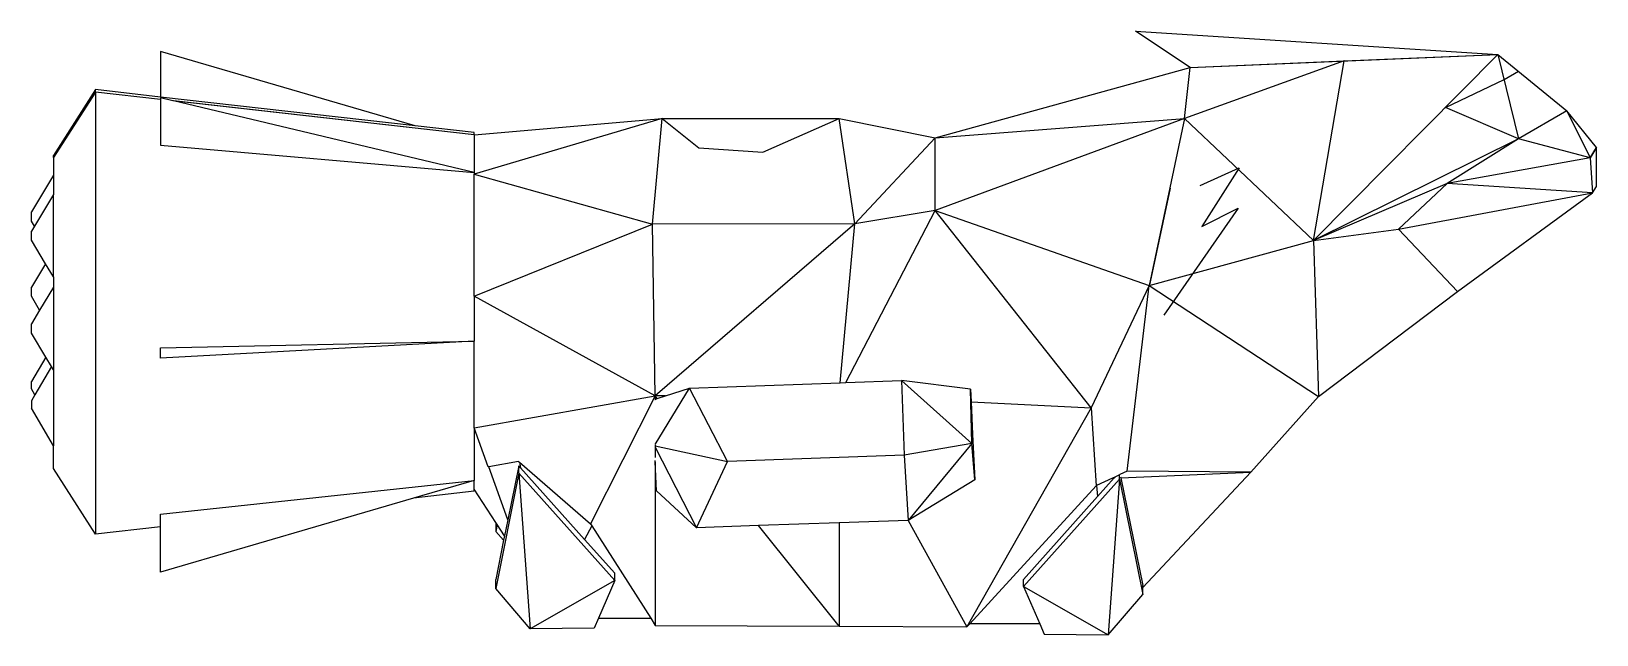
# Model space of a CAD drawing. Extents: x -1174 to 1174, y -483 to 422.
import ezdxf

# ---------------------------------------------------------------- set-up
doc = ezdxf.new("R2010")
doc.units = 0
doc.header["$MEASUREMENT"] = 0
doc.layers.get('0').update_dxf_attribs({"linetype": 'CONTINUOUS'})

msp = doc.modelspace()

# ---------------------------------------------------------------- linework, layer by layer
for p, q in [((564.2, 367.7), (482, 422.1)), ((482, 422.1), (1025.9, 387.4)), ((-980.4, 391.8), (-980.4, 323.5)), ((-598.2, 280.1), (-980.4, 391.8)), ((795, 377.6), (555.9, 291.4)), ((564.2, 367.7), (1025.9, 387.4)), ((564.2, 367.7), (1025.9, 387.4)), ((564.2, 367.7), (795, 377.6)), ((749.4, 108.3), (1025.9, 387.4)), ((749.4, 108.3), (795, 377.6)), ((795, 377.6), (1025.9, 387.4)), ((1025.9, 387.4), (1129.1, 302.7)), ((1025.9, 387.4), (1056.8, 260.9)), ((181.9, 262.4), (564.2, 367.7)), ((555.9, 291.4), (564.2, 367.7)), ((1035, 349.9), (1056.6, 362.2)), ((-1077.9, 334.6), (-1140.9, 235.7)), ((-1077.9, 330.9), (-1113.9, 275)), ((-1077.9, 330.7), (-1113.9, 275)), ((-1077.9, 330.9), (-1077.9, 334.6)), ((-980.4, 323.5), (-1077.9, 334.6)), ((-1077.9, 330.9), (-1077.9, 330.8)), ((-980.4, 319.9), (-1077.9, 330.9)), ((-1077.9, 330.7), (-1077.9, 330.8)), ((-980.4, 319.8), (-1077.9, 330.7)), ((-1077.9, 330.7), (-1077.9, -332.4)), ((947.1, 307.9), (1035, 349.9)), ((-598.2, 280.1), (-980.4, 323.5)), ((-980.4, 322.3), (-980.4, 319.9)), ((-961.5, 317.8), (-980.4, 322.3)), ((-980.4, 319.9), (-980.4, 319.8)), ((-980.4, 319.8), (-980.4, 251.1)), ((-509.9, 267), (-961.5, 317.8)), ((-960.6, 317.6), (-961.5, 317.8)), ((-509.9, 267), (-960.6, 317.6)), ((-509.9, 210.2), (-960.6, 317.6)), ((1056.8, 260.9), (947.1, 307.9)), ((-509.9, 267), (-227.5, 291.1)), ((-227.5, 291.1), (-509.9, 207.9)), ((-242, 132.8), (-227.5, 291.1)), ((-227.5, 291.1), (-172.7, 247.2)), ((-227.5, 291.1), (37.5, 291.1)), ((-76.9, 240.9), (37.5, 291.1)), ((61.1, 133.2), (37.5, 291.1)), ((37.5, 291.1), (181.9, 262.4)), ((555.9, 291.4), (181.9, 153.2)), ((181.9, 262.4), (555.9, 291.4)), ((555.9, 291.4), (502.7, 40.6)), ((555.9, 291.4), (749.4, 108.3)), ((1129.1, 302.7), (1056.8, 260.9)), ((1129.1, 302.7), (1164, 232.5)), ((1173.9, 247.6), (1129.1, 302.7)), ((-1113.9, 275), (-1140.9, 232.9)), ((-1113.9, 275), (-1140.9, 233)), ((-509.9, 270.1), (-598.2, 280.1)), ((-509.9, 267), (-509.9, 270.1)), ((-509.9, 267), (-509.9, 210.2)), ((181.9, 262.4), (61.1, 133.2)), ((181.9, 153.2), (181.9, 262.4)), ((1056.8, 260.9), (749.4, 108.3)), ((1056.8, 260.9), (949.9, 194)), ((1164, 232.5), (1056.8, 260.9)), ((1164, 232.5), (1056.8, 260.9)), ((-1140.9, 233), (-1140.9, 235.7)), ((-980.4, 251.1), (-509.9, 210.2)), ((-172.7, 247.2), (-76.9, 240.9)), ((1164, 232.5), (1173.9, 247.6)), ((1173.9, 247.6), (1164, 232.5)), ((1173.9, 189.5), (1173.9, 247.6)), ((-1140.9, 233), (-1140.9, 232.9)), ((-1140.9, 232.9), (-1140.9, 206.2)), ((579.1, 191), (637.5, 217.2)), ((637.5, 217.2), (581.9, 129.2)), ((1164, 232.5), (949.9, 194)), ((1164, 232.5), (1167.5, 179.7)), ((-1140.9, 206.2), (-1173.9, 151.1)), ((-1140.9, 206.2), (-1140.9, 177.5)), ((-509.9, 210.2), (-509.9, 207.9)), ((-509.9, 207.9), (-242, 132.8)), ((-509.9, 24.6), (-509.9, 207.9)), ((949.9, 194), (749.4, 108.3)), ((876.7, 125.3), (949.9, 194)), ((1167.5, 179.7), (949.9, 194)), ((1167.5, 179.7), (1173.9, 189.5)), ((-1140.9, 177.5), (-1169.4, 129.9)), ((-1140.9, 53.6), (-1140.9, 177.5)), ((534, 186.9), (502.7, 39.3)), ((876.7, 125.3), (1167.5, 179.7)), ((965.4, 31.9), (1167.5, 179.7)), ((-1173.9, 137.4), (-1173.9, 151.1)), ((47.5, -104.8), (181.9, 153.2)), ((181.9, 153.2), (61.1, 133.2)), ((415.6, -142.8), (181.9, 153.2)), ((181.9, 153.2), (502.7, 40.6)), ((636.4, 156.6), (524.6, -3.8)), ((581.9, 129.2), (636.4, 156.6)), ((-1169.4, 129.9), (-1173.9, 137.4)), ((-1169.4, 129.9), (-1173.9, 122.4)), ((-1173.9, 108.8), (-1173.9, 122.4)), ((-509.9, 24.6), (-242, 132.8)), ((61.1, 133.2), (-242, 132.8)), ((-238.4, -124.9), (-242, 132.8)), ((61.1, 133.2), (-238.4, -124.9)), ((39.3, -105.1), (61.1, 133.2)), ((749.4, 108.3), (876.7, 125.3)), ((876.7, 125.3), (965.4, 31.9)), ((-1152.9, 73.5), (-1173.9, 108.8)), ((502.7, 40.6), (749.4, 108.3)), ((749.4, 108.3), (756.9, -125.7)), ((-1152.9, 73.5), (-1173.9, 38.3)), ((-1140.9, 53.6), (-1152.9, 73.5)), ((-1140.9, 53.6), (-1140.9, 38.2)), ((-1173.9, 24.7), (-1173.9, 38.3)), ((-1161.5, 3.9), (-1173.9, 24.7)), ((-1140.9, 38.2), (-1161.5, 3.9)), ((-1140.9, 38.2), (-1140.9, -85.7)), ((-238.4, -124.9), (-509.9, 24.6)), ((-509.9, 24.6), (-509.9, -42.8)), ((502.7, 40.6), (415.6, -142.8)), ((469.6, -237.8), (502.7, 40.6)), ((502.7, 40.6), (756.9, -125.7)), ((756.9, -125.7), (965.4, 31.9)), ((-1161.5, 3.9), (-1173.9, -16.9)), ((-1173.9, -30.6), (-1173.9, -16.9)), ((-1152.4, -66.5), (-1173.9, -30.6)), ((-980.4, -52.5), (-509.9, -42.8)), ((-509.9, -42.8), (-980.4, -68.3)), ((-509.9, -172.5), (-509.9, -42.8)), ((-1152.4, -66.5), (-1173.9, -103.3)), ((-1143.9, -80.7), (-1152.4, -66.5)), ((-980.4, -68.3), (-980.4, -52.5)), ((-1143.9, -80.7), (-1168.8, -123.2)), ((-1140.9, -85.7), (-1143.9, -80.7)), ((-1140.9, -85.7), (-1140.9, -199.5)), ((-1173.9, -114.4), (-1173.9, -103.3)), ((-1168.8, -123.2), (-1173.9, -114.4)), ((-238.4, -197.7), (-186.6, -113.1)), ((-222.7, -124.8), (-186.6, -113.1)), ((-186.6, -113.1), (39.3, -105.1)), ((-129.6, -223.3), (-186.6, -113.1)), ((39.3, -105.1), (47.5, -104.8)), ((47.5, -104.8), (131, -101.8)), ((131, -101.8), (135.1, -213.9)), ((236.9, -196.4), (131, -101.8)), ((234.7, -114.5), (131, -101.8)), ((236.9, -196.4), (234.7, -114.5)), ((234.7, -114.5), (235.6, -133.8)), ((-1168.8, -123.2), (-1173.9, -132)), ((-1173.9, -132), (-1173.9, -143)), ((-509.9, -172.5), (-238.4, -124.9)), ((-238.4, -124.9), (-335.1, -316.7)), ((-238.6, -130), (-238.4, -130)), ((-222.7, -124.8), (-238.4, -124.9)), ((-238.4, -124.9), (-238.4, -130)), ((-235.2, -128.9), (-238.4, -124.9)), ((-238.4, -130), (-235.2, -128.9)), ((-235.2, -128.9), (-222.7, -124.8)), ((235.6, -133.8), (415.6, -142.8)), ((235.6, -133.8), (237.9, -182.5)), ((756.9, -125.7), (655.2, -239.2)), ((-1140.9, -199.5), (-1173.9, -143)), ((415.6, -142.8), (229.2, -471.3)), ((415.6, -142.8), (423, -259.6)), ((-488.7, -231.2), (-509.9, -172.5)), ((-509.9, -172.5), (-509.9, -251.7)), ((236.9, -196.4), (237.9, -182.5)), ((237.9, -182.5), (241.2, -250.5)), ((-1140.9, -233.5), (-1140.9, -199.5)), ((-238.3, -198.5), (-238.3, -217.2)), ((-238.2, -199.7), (-129.6, -223.3)), ((-238.2, -201.9), (-176.2, -322.7)), ((236.9, -196.4), (135.1, -213.9)), ((236.9, -196.4), (141.4, -311.5)), ((241.2, -250.5), (236.9, -196.4)), ((-1077.9, -332.4), (-1140.9, -233.5)), ((-487.5, -231), (-488.7, -231.2)), ((-443.1, -223.1), (-487.5, -231)), ((-459.2, -310.7), (-487.5, -231)), ((-442.8, -229.8), (-459.2, -310.7)), ((-443.1, -223.1), (-441.6, -224.4)), ((-442.8, -240.6), (-442.8, -229.8)), ((-440.4, -232.5), (-442.8, -229.8)), ((-441.6, -224.4), (-440.4, -232.5)), ((-441.6, -224.4), (-335.1, -316.7)), ((-344.2, -340.2), (-440.4, -232.5)), ((-238.3, -223.7), (-238.4, -221.9)), ((-238.3, -223.7), (-238, -469)), ((-236.2, -267.4), (-238.3, -223.7)), ((-176.2, -322.7), (-129.6, -223.3)), ((135.1, -213.9), (-129.6, -223.3)), ((135.1, -213.9), (141.4, -311.5)), ((-980.4, -302.2), (-509.9, -251.7)), ((-509.9, -251.7), (-600.6, -278.2)), ((-509.9, -264.8), (-509.9, -251.7)), ((-442.8, -240.6), (-477.4, -413.5)), ((-298.8, -401.7), (-442.8, -240.6)), ((-442.8, -240.6), (-425.6, -474)), ((241.2, -250.5), (141.4, -311.5)), ((314.3, -410.7), (458.4, -249.6)), ((447.8, -248), (423.8, -259.2)), ((425.2, -275.9), (450.2, -247.9)), ((458.4, -249.6), (441.2, -483)), ((452, -246.1), (447.8, -248)), ((447.8, -248), (450.2, -247.9)), ((450.2, -247.9), (451.5, -246.5)), ((458.4, -243.1), (452, -246.1)), ((458.9, -242.9), (458.4, -243.1)), ((458.4, -249.6), (458.4, -243.1)), ((458.4, -249.6), (493, -422.5)), ((469.6, -237.8), (458.9, -242.9)), ((459.8, -246.2), (460.1, -247.5)), ((460.1, -247.5), (655.2, -239.2)), ((460.1, -247.5), (493, -409.3)), ((655.2, -239.2), (469.6, -237.8)), ((493, -412), (655.2, -239.2)), ((-600.6, -278.2), (-980.4, -389.1)), ((-509.9, -267.9), (-600.6, -278.2)), ((-509.9, -267.9), (-509.9, -264.8)), ((-477.4, -314.5), (-509.9, -264.8)), ((-236.2, -267.4), (-176.2, -322.7)), ((423, -259.6), (233.5, -466.6)), ((314.3, -400), (425.2, -275.9)), ((423.8, -259.2), (423, -259.6)), ((423.8, -259.2), (425.2, -275.9)), ((-980.4, -321.3), (-980.4, -302.2)), ((-980.4, -321.3), (-1077.9, -332.4)), ((-980.4, -389.1), (-980.4, -321.3)), ((-477.4, -314.5), (-477.4, -314.8)), ((-475.3, -317.6), (-477.4, -314.5)), ((-477.4, -314.8), (-477.4, -328)), ((-475.3, -317.6), (-477.4, -328)), ((-465.5, -341.4), (-477.4, -328)), ((-464.1, -334.7), (-475.3, -317.6)), ((-459.2, -310.7), (-464.1, -334.7)), ((-333.3, -319.6), (-344.2, -340.2)), ((-335.1, -316.7), (-333.3, -319.6)), ((-333.3, -319.6), (-244.9, -458.2)), ((-83, -319.4), (-176.2, -322.7)), ((37.5, -315.2), (-83, -319.4)), ((37.5, -470.4), (-83, -319.4)), ((141.1, -311.5), (37.5, -315.2)), ((37.5, -315.2), (37.5, -470.4)), ((141.1, -311.5), (229.2, -471.3)), ((141.4, -311.5), (141.1, -311.5)), ((-465.5, -341.4), (-477.4, -400.3)), ((-464.1, -334.7), (-465.5, -341.4)), ((-298.8, -390.9), (-344.2, -340.2)), ((-298.8, -401.7), (-298.8, -390.9)), ((-477.4, -413.5), (-477.4, -400.3)), ((-425.6, -474), (-477.4, -413.5)), ((-298.8, -401.7), (-425.6, -474)), ((-298.8, -401.7), (-323.1, -458.2)), ((314.3, -410.7), (314.3, -400)), ((314.3, -410.7), (441.2, -483)), ((314.3, -410.7), (338.5, -466.9)), ((441.2, -483), (493, -422.5)), ((493, -412), (493, -409.3)), ((493, -422.5), (493, -412)), ((-323.1, -458.2), (-329.6, -473.3)), ((-323.1, -458.2), (-244.9, -458.2)), ((-244.9, -458.2), (-238, -469)), ((-238, -469), (37.5, -470.4)), ((233.5, -466.6), (229.2, -471.3)), ((338.5, -466.9), (233.5, -466.6)), ((338.5, -466.9), (345.2, -482.3)), ((-329.6, -473.3), (-425.6, -474)), ((37.5, -470.4), (229.2, -471.3)), ((345.2, -482.3), (441.2, -483))]:
    msp.add_line(p, q)

doc.saveas('drawing.dxf')
